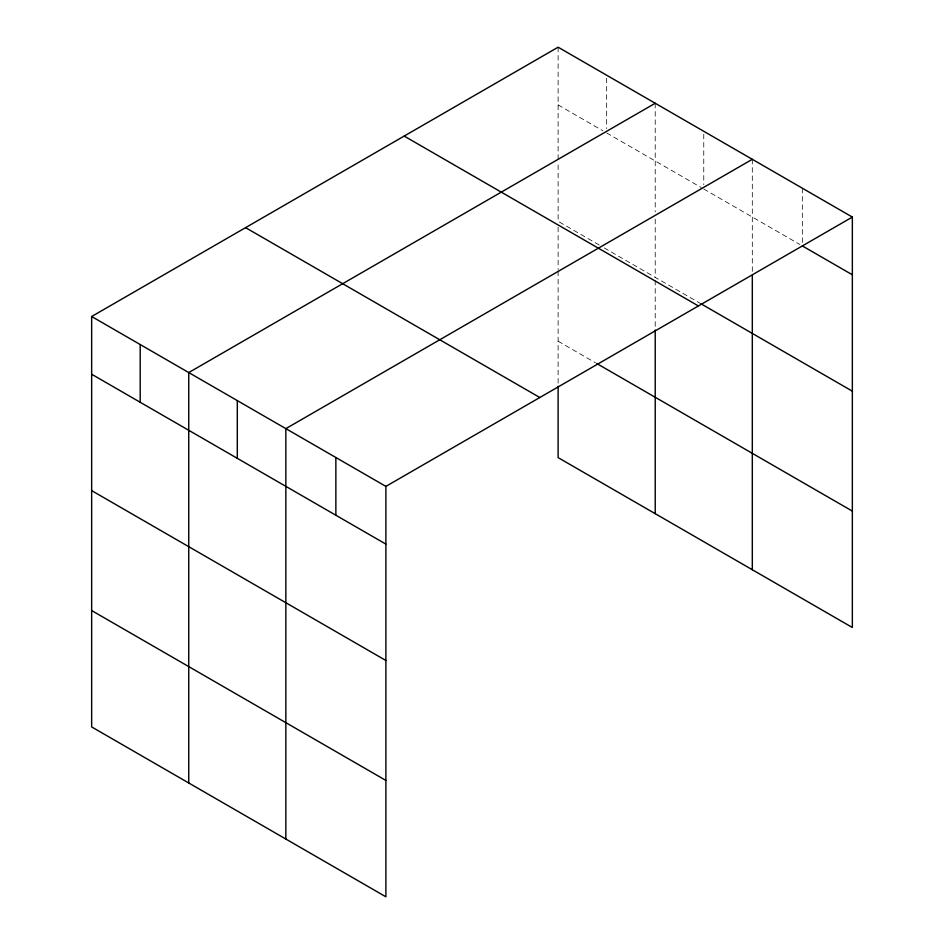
<?xml version="1.0" encoding="UTF-8"?>
<svg xmlns="http://www.w3.org/2000/svg" width="944" height="944" viewBox="0 0 944 944"><rect width="100%" height="100%" fill="white"/><g stroke="black" fill="none" stroke-linecap="round" stroke-linejoin="round"><path stroke-width="0.71" stroke-dasharray="4.72 3.54" d="M558.116 104.914L602.933 130.791M606.673 132.951L701.274 187.573M703.764 189.001L799.828 244.472M599.204 245.027L558.116 221.309L558.116 163.111M604.184 247.894L701.274 303.956M558.116 341.221L595.463 362.779M802.329 188.198L802.329 244.472M752.309 159.312L752.309 272.32M703.764 134.178L703.764 184.67M655.219 103.262L655.219 211.893M655.219 219.173L655.219 277.359M655.219 280.285L655.219 328.547M606.673 78.116L606.673 128.62M558.116 47.2L558.116 160.209M558.116 227.162L558.116 269.571M558.116 271.034L558.116 384.869"/><path stroke-width="1.42" d="M852.349 217.073L385.884 486.384L385.884 896.8L91.651 726.927L91.651 316.511L558.116 47.2L852.349 217.073L852.349 627.489L558.116 457.616L558.116 386.32M655.219 103.262L188.741 372.573L188.741 782.989M752.309 159.312L285.843 428.635L285.843 839.039M802.329 245.912L852.349 274.787M701.274 303.956L852.349 391.182M404.185 136.078L698.418 305.95M596.714 363.499L852.349 511.093M245.582 227.646L539.815 397.518M91.651 316.511L385.884 486.384M91.651 374.237L385.884 544.11M91.651 490.62L385.884 660.493M91.651 610.544L385.884 780.417M752.309 275.223L752.309 569.728M655.219 330.011L655.219 513.666M335.863 457.51L335.863 515.223M237.298 400.598L237.298 458.324M140.196 344.548L140.196 402.262"/></g></svg>
